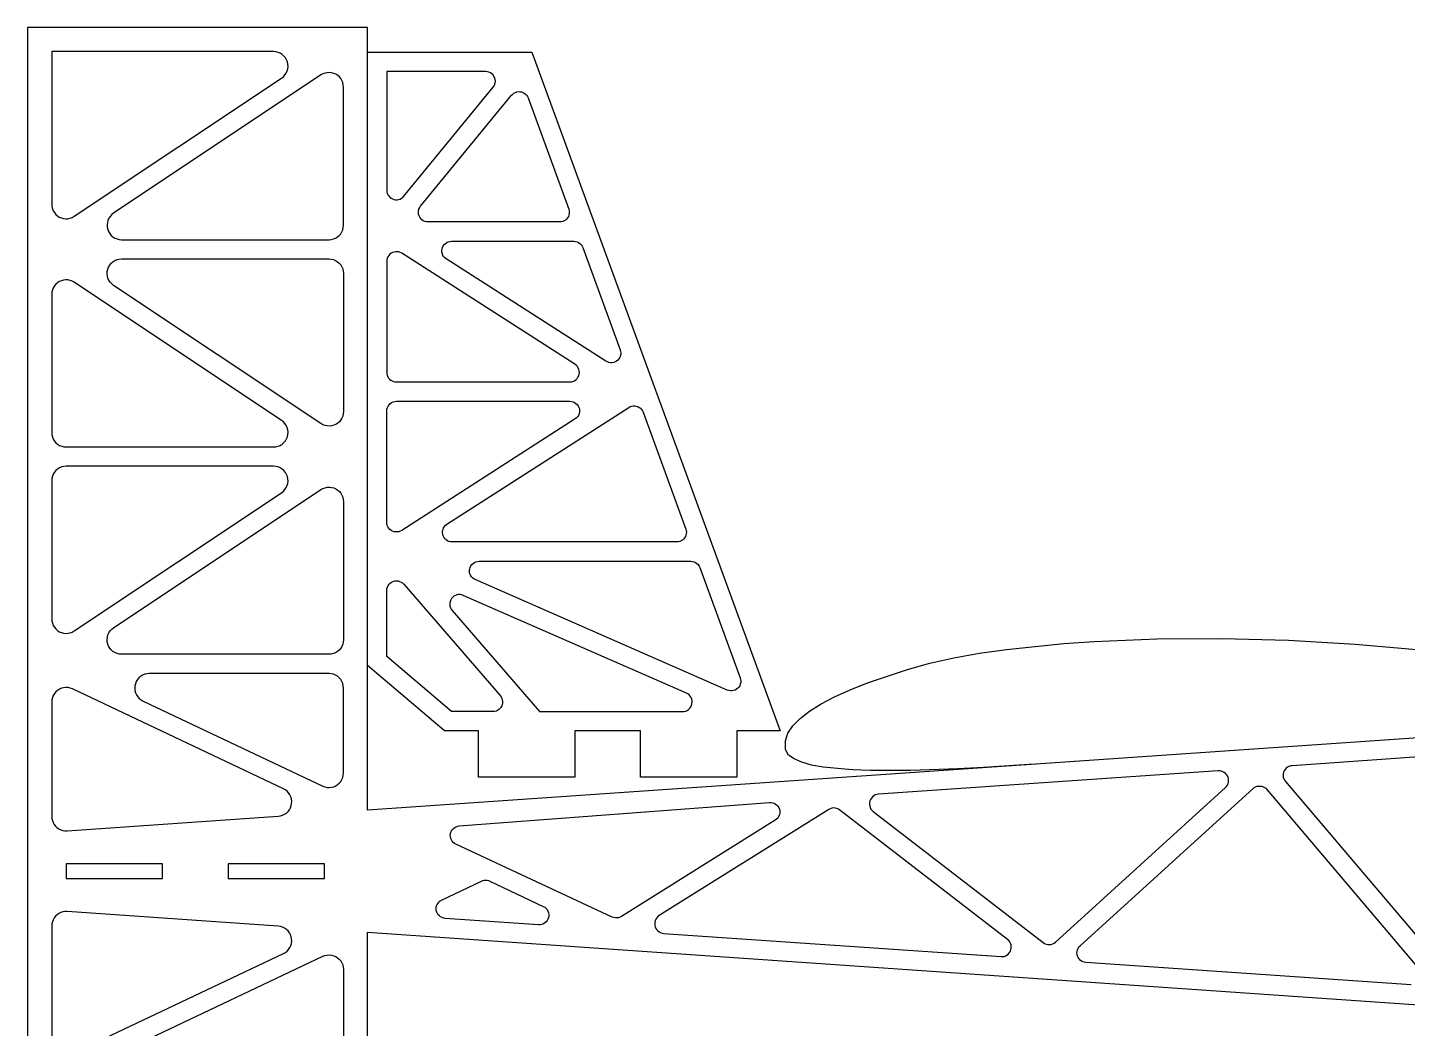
# Model space of a CAD drawing. Header units: millimetres. Extents: x 13 to 476, y 24 to 408.
# Drawn here: x 12.7 to 299, y 200.2 to 408 of the extents above; entities that cross this region are included whole.
import ezdxf

# ---------------------------------------------------------------- set-up
doc = ezdxf.new("R2010")
doc.units = ezdxf.units.MM
doc.header["$MEASUREMENT"] = 0
doc.layers.add('0.35 finer', color=7, linetype='Continuous')

msp = doc.modelspace()

# ---------------------------------------------------------------- linework, layer by layer
at = {"layer": '0.35 finer'}
for p, q in [((83.22, 408.04), (12.66, 408.04)), ((12.66, 408.04), (12.66, 57.63)), ((83.22, 245.52), (83.22, 408.04)), ((17.66, 403.04), (17.66, 371.33)), ((63.71, 403.04), (17.66, 403.04)), ((64.18, 403), (63.71, 403.04)), ((64.65, 402.89), (64.18, 403)), ((65.09, 402.7), (64.65, 402.89)), ((65.49, 402.45), (65.09, 402.7)), ((65.85, 402.13), (65.49, 402.45)), ((66.16, 401.76), (65.85, 402.13)), ((66.4, 401.35), (66.16, 401.76)), ((66.58, 400.91), (66.4, 401.35)), ((83.22, 402.9, 0), (117.34, 402.9, 0)), ((117.34, 402.9, 0), (168.83, 261.98, 0)), ((73.55, 398.19), (30.51, 369.48)), ((65.75, 397.84), (66.07, 398.19)), ((66.07, 398.19), (66.33, 398.59)), ((66.33, 398.59), (66.53, 399.03)), ((66.53, 399.03), (66.66, 399.49)), ((66.68, 400.44), (66.58, 400.91)), ((66.66, 399.49), (66.71, 399.96)), ((66.71, 399.96), (66.68, 400.44)), ((73.95, 398.41), (73.55, 398.19)), ((74.39, 398.58), (73.95, 398.41)), ((74.84, 398.67), (74.39, 398.58)), ((75.3, 398.69), (74.84, 398.67)), ((75.76, 398.64), (75.3, 398.69)), ((76.21, 398.52), (75.76, 398.64)), ((76.63, 398.34), (76.21, 398.52)), ((77.02, 398.09), (76.63, 398.34)), ((77.37, 397.78), (77.02, 398.09)), ((87.22, 398.9, 0), (87.22, 374.28, 0)), ((107.74, 398.9, 0), (87.22, 398.9, 0)), ((108.08, 398.87, 0), (107.74, 398.9, 0)), ((108.42, 398.78, 0), (108.08, 398.87, 0)), ((108.73, 398.63, 0), (108.42, 398.78, 0)), ((109.02, 398.43, 0), (108.73, 398.63, 0)), ((109.26, 398.19, 0), (109.02, 398.43, 0)), ((109.46, 397.9, 0), (109.26, 398.19, 0)), ((22.33, 368.84), (65.37, 397.54)), ((65.37, 397.54), (65.75, 397.84)), ((77.66, 397.43), (77.37, 397.78)), ((77.9, 397.03), (77.66, 397.43)), ((78.07, 396.6), (77.9, 397.03)), ((78.18, 396.15), (78.07, 396.6)), ((78.22, 395.69), (78.18, 396.15)), ((78.22, 366.99), (78.22, 395.69)), ((90.76, 373.01, 0), (109.28, 395.63, 0)), ((109.28, 395.63, 0), (109.48, 395.91, 0)), ((109.61, 397.59, 0), (109.46, 397.9, 0)), ((109.48, 395.91, 0), (109.62, 396.23, 0)), ((109.7, 397.26, 0), (109.61, 397.59, 0)), ((109.62, 396.23, 0), (109.71, 396.57, 0)), ((109.74, 396.91, 0), (109.7, 397.26, 0)), ((109.71, 396.57, 0), (109.74, 396.91, 0)), ((94.23, 370.93, 0), (113.12, 394, 0)), ((113.12, 394, 0), (113.34, 394.23, 0)), ((113.34, 394.23, 0), (113.6, 394.43, 0)), ((113.6, 394.43, 0), (113.89, 394.57, 0)), ((113.89, 394.57, 0), (114.2, 394.68, 0)), ((114.2, 394.68, 0), (114.52, 394.73, 0)), ((114.52, 394.73, 0), (114.84, 394.72, 0)), ((114.84, 394.72, 0), (115.16, 394.67, 0)), ((115.16, 394.67, 0), (115.47, 394.57, 0)), ((115.47, 394.57, 0), (115.75, 394.41, 0)), ((115.75, 394.41, 0), (116.01, 394.22, 0)), ((116.01, 394.22, 0), (116.23, 393.98, 0)), ((116.23, 393.98, 0), (116.41, 393.71, 0)), ((116.41, 393.71, 0), (116.54, 393.42, 0)), ((116.54, 393.42, 0), (124.97, 370.35, 0)), ((87.22, 374.28, 0), (87.24, 373.95, 0)), ((87.24, 373.95, 0), (87.32, 373.63, 0)), ((87.32, 373.63, 0), (87.45, 373.33, 0)), ((87.45, 373.33, 0), (87.63, 373.06, 0)), ((87.63, 373.06, 0), (87.85, 372.82, 0)), ((87.85, 372.82, 0), (88.11, 372.61, 0)), ((88.11, 372.61, 0), (88.39, 372.46, 0)), ((88.39, 372.46, 0), (88.7, 372.35, 0)), ((88.7, 372.35, 0), (89.02, 372.29, 0)), ((89.02, 372.29, 0), (89.35, 372.28, 0)), ((89.35, 372.28, 0), (89.67, 372.33, 0)), ((89.67, 372.33, 0), (89.98, 372.43, 0)), ((89.98, 372.43, 0), (90.27, 372.58, 0)), ((90.27, 372.58, 0), (90.54, 372.78, 0)), ((90.54, 372.78, 0), (90.76, 373.01, 0)), ((17.66, 371.33), (17.7, 370.87)), ((17.7, 370.87), (17.8, 370.42)), ((17.8, 370.42), (17.98, 369.99)), ((17.98, 369.99), (18.22, 369.6)), ((18.22, 369.6), (18.51, 369.24)), ((30.51, 369.48), (30.13, 369.19)), ((93.78, 369.65, 0), (93.81, 370, 0)), ((93.81, 369.3, 0), (93.78, 369.65, 0)), ((93.81, 370, 0), (93.89, 370.33, 0)), ((93.89, 370.33, 0), (94.04, 370.65, 0)), ((94.04, 370.65, 0), (94.23, 370.93, 0)), ((124.97, 370.35, 0), (125.06, 370.04, 0)), ((125.06, 370.04, 0), (125.09, 369.73, 0)), ((125.09, 369.73, 0), (125.08, 369.41, 0)), ((18.51, 369.24), (18.86, 368.93)), ((18.86, 368.93), (19.25, 368.69)), ((19.25, 368.69), (19.67, 368.5)), ((19.67, 368.5), (20.12, 368.38)), ((20.12, 368.38), (20.58, 368.33)), ((20.58, 368.33), (21.04, 368.35)), ((21.04, 368.35), (21.49, 368.45)), ((21.49, 368.45), (21.92, 368.61)), ((21.92, 368.61), (22.33, 368.84)), ((29.22, 367.54), (29.17, 367.06)), ((29.17, 367.06), (29.2, 366.58)), ((29.2, 366.58), (29.3, 366.12)), ((29.35, 368), (29.22, 367.54)), ((29.54, 368.43), (29.35, 368)), ((29.81, 368.83), (29.54, 368.43)), ((30.13, 369.19), (29.81, 368.83)), ((78.18, 366.52), (78.22, 366.99)), ((93.9, 368.97, 0), (93.81, 369.3, 0)), ((94.05, 368.66, 0), (93.9, 368.97, 0)), ((94.25, 368.37, 0), (94.05, 368.66, 0)), ((94.5, 368.13, 0), (94.25, 368.37, 0)), ((94.78, 367.93, 0), (94.5, 368.13, 0)), ((95.1, 367.79, 0), (94.78, 367.93, 0)), ((95.43, 367.7, 0), (95.1, 367.79, 0)), ((95.78, 367.67, 0), (95.43, 367.7, 0)), ((123.09, 367.67, 0), (95.78, 367.67, 0)), ((123.41, 367.69, 0), (123.09, 367.67, 0)), ((123.72, 367.77, 0), (123.41, 367.69, 0)), ((124.02, 367.89, 0), (123.72, 367.77, 0)), ((124.29, 368.06, 0), (124.02, 367.89, 0)), ((124.53, 368.27, 0), (124.29, 368.06, 0)), ((124.73, 368.52, 0), (124.53, 368.27, 0)), ((124.9, 368.8, 0), (124.73, 368.52, 0)), ((125.01, 369.09, 0), (124.9, 368.8, 0)), ((125.08, 369.41, 0), (125.01, 369.09, 0)), ((29.3, 366.12), (29.48, 365.67)), ((29.48, 365.67), (29.72, 365.26)), ((29.72, 365.26), (30.02, 364.89)), ((30.02, 364.89), (30.38, 364.58)), ((30.38, 364.58), (30.79, 364.32)), ((30.79, 364.32), (31.23, 364.14)), ((31.23, 364.14), (31.7, 364.02)), ((31.7, 364.02), (32.17, 363.99)), ((32.17, 363.99), (75.22, 363.99)), ((75.22, 363.99), (75.69, 364.02)), ((75.69, 364.02), (76.14, 364.13)), ((76.14, 364.13), (76.58, 364.31)), ((76.58, 364.31), (76.98, 364.56)), ((76.98, 364.56), (77.34, 364.87)), ((77.34, 364.87), (77.64, 365.22)), ((77.64, 365.22), (77.89, 365.62)), ((77.89, 365.62), (78.07, 366.06)), ((78.07, 366.06), (78.18, 366.52)), ((87.86, 360.95, 0), (87.63, 360.71, 0)), ((88.12, 361.16, 0), (87.86, 360.95, 0)), ((88.4, 361.32, 0), (88.12, 361.16, 0)), ((88.71, 361.42, 0), (88.4, 361.32, 0)), ((89.04, 361.48, 0), (88.71, 361.42, 0)), ((89.37, 361.48, 0), (89.04, 361.48, 0)), ((89.69, 361.43, 0), (89.37, 361.48, 0)), ((90, 361.33, 0), (89.69, 361.43, 0)), ((90.3, 361.17, 0), (90, 361.33, 0)), ((126.26, 338.12, 0), (90.3, 361.17, 0)), ((98.64, 361.72, 0), (98.68, 362.06, 0)), ((98.66, 361.38, 0), (98.64, 361.72, 0)), ((98.74, 361.05, 0), (98.66, 361.38, 0)), ((98.68, 362.06, 0), (98.78, 362.39, 0)), ((98.87, 360.73, 0), (98.74, 361.05, 0)), ((98.78, 362.39, 0), (98.93, 362.7, 0)), ((98.93, 362.7, 0), (99.13, 362.98, 0)), ((99.13, 362.98, 0), (99.38, 363.21, 0)), ((99.38, 363.21, 0), (99.66, 363.41, 0)), ((99.66, 363.41, 0), (99.97, 363.55, 0)), ((99.97, 363.55, 0), (100.3, 363.64, 0)), ((100.3, 363.64, 0), (100.64, 363.67, 0)), ((100.64, 363.67, 0), (126.02, 363.67, 0)), ((126.02, 363.67, 0), (126.37, 363.64, 0)), ((126.37, 363.64, 0), (126.7, 363.55, 0)), ((126.7, 363.55, 0), (127.02, 363.4, 0)), ((127.02, 363.4, 0), (127.3, 363.2, 0)), ((127.3, 363.2, 0), (127.55, 362.95, 0)), ((127.55, 362.95, 0), (127.75, 362.67, 0)), ((127.75, 362.67, 0), (127.9, 362.35, 0)), ((127.9, 362.35, 0), (135.66, 341.11, 0)), ((29.3, 357.86), (29.48, 358.3)), ((29.48, 358.3), (29.72, 358.71)), ((29.72, 358.71), (30.02, 359.08)), ((30.02, 359.08), (30.38, 359.4)), ((30.38, 359.4), (30.79, 359.65)), ((30.79, 359.65), (31.23, 359.84)), ((31.23, 359.84), (31.7, 359.95)), ((31.7, 359.95), (32.17, 359.99)), ((32.17, 359.99), (75.22, 359.99)), ((75.22, 359.99), (75.69, 359.95)), ((75.69, 359.95), (76.14, 359.84)), ((76.14, 359.84), (76.58, 359.66)), ((76.58, 359.66), (76.98, 359.41)), ((76.98, 359.41), (77.34, 359.11)), ((77.34, 359.11), (77.64, 358.75)), ((77.64, 358.75), (77.89, 358.35)), ((77.89, 358.35), (78.07, 357.91)), ((87.24, 359.82, 0), (87.22, 359.49, 0)), ((87.22, 359.49, 0), (87.22, 336.44, 0)), ((87.32, 360.13, 0), (87.24, 359.82, 0)), ((87.46, 360.44, 0), (87.32, 360.13, 0)), ((87.63, 360.71, 0), (87.46, 360.44, 0)), ((99.06, 360.44, 0), (98.87, 360.73, 0)), ((99.29, 360.19, 0), (99.06, 360.44, 0)), ((99.56, 359.98, 0), (99.29, 360.19, 0)), ((132.7, 338.74, 0), (99.56, 359.98, 0)), ((19.25, 355.29), (18.86, 355.04)), ((19.67, 355.47), (19.25, 355.29)), ((20.12, 355.59), (19.67, 355.47)), ((20.58, 355.64), (20.12, 355.59)), ((21.04, 355.62), (20.58, 355.64)), ((21.49, 355.53), (21.04, 355.62)), ((21.92, 355.36), (21.49, 355.53)), ((22.33, 355.14), (21.92, 355.36)), ((65.37, 326.43), (22.33, 355.14)), ((29.17, 356.91), (29.2, 357.39)), ((29.22, 356.44), (29.17, 356.91)), ((29.2, 357.39), (29.3, 357.86)), ((29.35, 355.97), (29.22, 356.44)), ((29.54, 355.54), (29.35, 355.97)), ((29.81, 355.14), (29.54, 355.54)), ((30.13, 354.79), (29.81, 355.14)), ((78.07, 357.91), (78.18, 357.46)), ((78.18, 357.46), (78.22, 356.99)), ((78.22, 356.99), (78.22, 328.28)), ((17.7, 353.1), (17.66, 352.64)), ((17.66, 352.64), (17.66, 323.94)), ((17.8, 353.55), (17.7, 353.1)), ((17.98, 353.98), (17.8, 353.55)), ((18.22, 354.38), (17.98, 353.98)), ((18.51, 354.73), (18.22, 354.38)), ((18.86, 355.04), (18.51, 354.73)), ((30.51, 354.49), (30.13, 354.79)), ((73.55, 325.78), (30.51, 354.49)), ((135.66, 341.11, 0), (135.75, 340.79, 0)), ((135.75, 340.79, 0), (135.78, 340.46, 0)), ((126.53, 337.91, 0), (126.26, 338.12, 0)), ((132.99, 338.59, 0), (132.7, 338.74, 0)), ((133.31, 338.48, 0), (132.99, 338.59, 0)), ((133.64, 338.43, 0), (133.31, 338.48, 0)), ((133.97, 338.43, 0), (133.64, 338.43, 0)), ((134.3, 338.49, 0), (133.97, 338.43, 0)), ((134.61, 338.6, 0), (134.3, 338.49, 0)), ((134.9, 338.77, 0), (134.61, 338.6, 0)), ((135.16, 338.97, 0), (134.9, 338.77, 0)), ((135.38, 339.22, 0), (135.16, 338.97, 0)), ((135.55, 339.5, 0), (135.38, 339.22, 0)), ((135.68, 339.81, 0), (135.55, 339.5, 0)), ((135.76, 340.13, 0), (135.68, 339.81, 0)), ((135.78, 340.46, 0), (135.76, 340.13, 0)), ((87.22, 336.44, 0), (87.24, 336.12, 0)), ((87.24, 336.12, 0), (87.31, 335.82, 0)), ((87.31, 335.82, 0), (87.43, 335.53, 0)), ((87.43, 335.53, 0), (87.6, 335.26, 0)), ((87.6, 335.26, 0), (87.8, 335.02, 0)), ((126.44, 334.89, 0), (126.69, 335.13, 0)), ((126.76, 337.66, 0), (126.53, 337.91, 0)), ((126.69, 335.13, 0), (126.89, 335.41, 0)), ((126.94, 337.37, 0), (126.76, 337.66, 0)), ((126.89, 335.41, 0), (127.04, 335.71, 0)), ((127.08, 337.06, 0), (126.94, 337.37, 0)), ((127.04, 335.71, 0), (127.14, 336.04, 0)), ((127.16, 336.72, 0), (127.08, 337.06, 0)), ((127.14, 336.04, 0), (127.18, 336.38, 0)), ((127.18, 336.38, 0), (127.16, 336.72, 0)), ((87.8, 335.02, 0), (88.04, 334.82, 0)), ((88.04, 334.82, 0), (88.31, 334.66, 0)), ((88.31, 334.66, 0), (88.6, 334.54, 0)), ((88.6, 334.54, 0), (88.9, 334.46, 0)), ((88.9, 334.46, 0), (89.22, 334.44, 0)), ((89.22, 334.44, 0), (125.18, 334.44, 0)), ((125.18, 334.44, 0), (125.52, 334.47, 0)), ((125.52, 334.47, 0), (125.85, 334.55, 0)), ((125.85, 334.55, 0), (126.16, 334.7, 0)), ((126.16, 334.7, 0), (126.44, 334.89, 0)), ((87.34, 329.12, 0), (87.48, 329.44, 0)), ((87.48, 329.44, 0), (87.68, 329.72, 0)), ((87.68, 329.72, 0), (87.93, 329.97, 0)), ((87.93, 329.97, 0), (88.22, 330.17, 0)), ((88.22, 330.17, 0), (88.53, 330.32, 0)), ((88.53, 330.32, 0), (88.87, 330.41, 0)), ((88.87, 330.41, 0), (89.22, 330.44, 0)), ((89.22, 330.44, 0), (125.22, 330.44, 0)), ((125.22, 330.44, 0), (125.56, 330.41, 0)), ((125.56, 330.41, 0), (125.89, 330.32, 0)), ((125.89, 330.32, 0), (126.2, 330.18, 0)), ((126.2, 330.18, 0), (126.48, 329.99, 0)), ((126.48, 329.99, 0), (126.73, 329.75, 0)), ((126.73, 329.75, 0), (126.93, 329.47, 0)), ((126.93, 329.47, 0), (127.08, 329.16, 0)), ((137.72, 329.31, 0), (138.03, 329.42, 0)), ((138.03, 329.42, 0), (138.35, 329.47, 0)), ((138.35, 329.47, 0), (138.67, 329.47, 0)), ((138.67, 329.47, 0), (138.99, 329.42, 0)), ((138.99, 329.42, 0), (139.3, 329.31, 0)), ((77.66, 326.54), (77.37, 326.19)), ((77.9, 326.94), (77.66, 326.54)), ((78.07, 327.37), (77.9, 326.94)), ((78.18, 327.82), (78.07, 327.37)), ((78.22, 328.28), (78.18, 327.82)), ((87.22, 328.44, 0), (87.25, 328.78, 0)), ((87.22, 305.28, 0), (87.22, 328.44, 0)), ((87.25, 328.78, 0), (87.34, 329.12, 0)), ((126.3, 326.76, 0), (90.3, 303.6, 0)), ((99.7, 304.89, 0), (137.43, 329.16, 0)), ((126.57, 326.96, 0), (126.3, 326.76, 0)), ((126.8, 327.22, 0), (126.57, 326.96, 0)), ((126.99, 327.5, 0), (126.8, 327.22, 0)), ((127.12, 327.82, 0), (126.99, 327.5, 0)), ((127.08, 329.16, 0), (127.18, 328.83, 0)), ((127.2, 328.15, 0), (127.12, 327.82, 0)), ((127.18, 328.83, 0), (127.22, 328.49, 0)), ((127.22, 328.49, 0), (127.2, 328.15, 0)), ((137.43, 329.16, 0), (137.72, 329.31, 0)), ((139.3, 329.31, 0), (139.59, 329.16, 0)), ((139.59, 329.16, 0), (139.85, 328.97, 0)), ((139.85, 328.97, 0), (140.07, 328.73, 0)), ((140.07, 328.73, 0), (140.25, 328.46, 0)), ((140.25, 328.46, 0), (140.39, 328.16, 0)), ((140.39, 328.16, 0), (149.26, 303.89, 0)), ((17.66, 323.94), (17.7, 323.47)), ((65.75, 326.14), (65.37, 326.43)), ((66.07, 325.78), (65.75, 326.14)), ((66.33, 325.38), (66.07, 325.78)), ((66.53, 324.95), (66.33, 325.38)), ((66.66, 324.49), (66.53, 324.95)), ((66.71, 324.01), (66.66, 324.49)), ((66.68, 323.53), (66.71, 324.01)), ((73.95, 325.56), (73.55, 325.78)), ((74.39, 325.4), (73.95, 325.56)), ((74.84, 325.3), (74.39, 325.4)), ((75.3, 325.28), (74.84, 325.3)), ((75.76, 325.33), (75.3, 325.28)), ((76.21, 325.45), (75.76, 325.33)), ((76.63, 325.63), (76.21, 325.45)), ((77.02, 325.88), (76.63, 325.63)), ((77.37, 326.19), (77.02, 325.88)), ((17.7, 323.47), (17.81, 323.01)), ((17.81, 323.01), (17.99, 322.57)), ((17.99, 322.57), (18.24, 322.17)), ((18.24, 322.17), (18.54, 321.81)), ((18.54, 321.81), (18.9, 321.51)), ((18.9, 321.51), (19.3, 321.26)), ((19.3, 321.26), (19.74, 321.08)), ((19.74, 321.08), (20.19, 320.97)), ((20.19, 320.97), (20.66, 320.94)), ((20.66, 320.94), (63.71, 320.94)), ((63.71, 320.94), (64.18, 320.97)), ((64.18, 320.97), (64.65, 321.09)), ((64.65, 321.09), (65.09, 321.27)), ((65.09, 321.27), (65.49, 321.53)), ((65.49, 321.53), (65.85, 321.84)), ((65.85, 321.84), (66.16, 322.21)), ((66.16, 322.21), (66.4, 322.62)), ((66.4, 322.62), (66.58, 323.07)), ((66.58, 323.07), (66.68, 323.53)), ((17.99, 315.3), (17.81, 314.86)), ((18.24, 315.7), (17.99, 315.3)), ((18.54, 316.06), (18.24, 315.7)), ((18.9, 316.36), (18.54, 316.06)), ((19.3, 316.61), (18.9, 316.36)), ((19.74, 316.79), (19.3, 316.61)), ((20.19, 316.9), (19.74, 316.79)), ((20.66, 316.94), (20.19, 316.9)), ((63.71, 316.94), (20.66, 316.94)), ((64.18, 316.9), (63.71, 316.94)), ((64.65, 316.78), (64.18, 316.9)), ((65.09, 316.6), (64.65, 316.78)), ((65.49, 316.34), (65.09, 316.6)), ((65.85, 316.03), (65.49, 316.34)), ((66.16, 315.66), (65.85, 316.03)), ((66.4, 315.25), (66.16, 315.66)), ((66.58, 314.81), (66.4, 315.25)), ((17.7, 314.4), (17.66, 313.94)), ((17.66, 313.94), (17.66, 285.23)), ((17.81, 314.86), (17.7, 314.4)), ((66.07, 312.09), (66.33, 312.49)), ((66.33, 312.49), (66.53, 312.92)), ((66.53, 312.92), (66.66, 313.38)), ((66.68, 314.34), (66.58, 314.81)), ((66.66, 313.38), (66.71, 313.86)), ((66.71, 313.86), (66.68, 314.34)), ((73.55, 312.09), (73.95, 312.31)), ((73.95, 312.31), (74.39, 312.47)), ((74.39, 312.47), (74.84, 312.57)), ((74.84, 312.57), (75.3, 312.59)), ((75.3, 312.59), (75.76, 312.54)), ((75.76, 312.54), (76.21, 312.42)), ((76.21, 312.42), (76.63, 312.24)), ((76.63, 312.24), (77.02, 311.99)), ((22.33, 282.73), (65.37, 311.44)), ((30.51, 283.38), (73.55, 312.09)), ((65.37, 311.44), (65.75, 311.74)), ((65.75, 311.74), (66.07, 312.09)), ((77.02, 311.99), (77.37, 311.68)), ((77.37, 311.68), (77.66, 311.33)), ((77.66, 311.33), (77.9, 310.93)), ((77.9, 310.93), (78.07, 310.5)), ((78.07, 310.5), (78.18, 310.05)), ((78.18, 310.05), (78.22, 309.59)), ((78.22, 309.59), (78.22, 280.88)), ((87.24, 304.95, 0), (87.22, 305.28, 0)), ((87.32, 304.63, 0), (87.24, 304.95, 0)), ((87.46, 304.33, 0), (87.32, 304.63, 0)), ((87.63, 304.06, 0), (87.46, 304.33, 0)), ((87.86, 303.81, 0), (87.63, 304.06, 0)), ((88.12, 303.61, 0), (87.86, 303.81, 0)), ((88.41, 303.45, 0), (88.12, 303.61, 0)), ((90.3, 303.6, 0), (90.01, 303.44, 0)), ((98.8, 303.49, 0), (98.88, 303.83, 0)), ((98.88, 303.83, 0), (99.01, 304.14, 0)), ((99.01, 304.14, 0), (99.2, 304.43, 0)), ((99.2, 304.43, 0), (99.43, 304.68, 0)), ((99.43, 304.68, 0), (99.7, 304.89, 0)), ((149.26, 303.89, 0), (149.34, 303.59, 0)), ((149.34, 303.59, 0), (149.38, 303.27, 0)), ((88.72, 303.34, 0), (88.41, 303.45, 0)), ((89.04, 303.29, 0), (88.72, 303.34, 0)), ((89.37, 303.29, 0), (89.04, 303.29, 0)), ((89.7, 303.34, 0), (89.37, 303.29, 0)), ((90.01, 303.44, 0), (89.7, 303.34, 0)), ((98.78, 303.15, 0), (98.8, 303.49, 0)), ((98.82, 302.81, 0), (98.78, 303.15, 0)), ((98.92, 302.48, 0), (98.82, 302.81, 0)), ((99.07, 302.18, 0), (98.92, 302.48, 0)), ((99.27, 301.9, 0), (99.07, 302.18, 0)), ((99.52, 301.66, 0), (99.27, 301.9, 0)), ((99.8, 301.47, 0), (99.52, 301.66, 0)), ((100.11, 301.32, 0), (99.8, 301.47, 0)), ((100.44, 301.24, 0), (100.11, 301.32, 0)), ((100.78, 301.21, 0), (100.44, 301.24, 0)), ((147.38, 301.21, 0), (100.78, 301.21, 0)), ((147.7, 301.23, 0), (147.38, 301.21, 0)), ((148.01, 301.31, 0), (147.7, 301.23, 0)), ((148.3, 301.43, 0), (148.01, 301.31, 0)), ((148.58, 301.6, 0), (148.3, 301.43, 0)), ((148.82, 301.82, 0), (148.58, 301.6, 0)), ((149.02, 302.06, 0), (148.82, 301.82, 0)), ((149.18, 302.34, 0), (149.02, 302.06, 0)), ((149.3, 302.64, 0), (149.18, 302.34, 0)), ((149.36, 302.95, 0), (149.3, 302.64, 0)), ((149.38, 303.27, 0), (149.36, 302.95, 0)), ((104.38, 295.28, 0), (104.42, 295.62, 0)), ((104.4, 294.94, 0), (104.38, 295.28, 0)), ((104.42, 295.62, 0), (104.52, 295.94, 0)), ((104.52, 295.94, 0), (104.67, 296.25, 0)), ((104.67, 296.25, 0), (104.87, 296.52, 0)), ((104.87, 296.52, 0), (105.12, 296.76, 0)), ((105.12, 296.76, 0), (105.4, 296.95, 0)), ((105.4, 296.95, 0), (105.71, 297.09, 0)), ((105.71, 297.09, 0), (106.04, 297.18, 0)), ((106.04, 297.18, 0), (106.38, 297.21, 0)), ((106.38, 297.21, 0), (150.3, 297.21, 0)), ((150.3, 297.21, 0), (150.65, 297.18, 0)), ((150.65, 297.18, 0), (150.99, 297.09, 0)), ((150.99, 297.09, 0), (151.3, 296.94, 0)), ((151.3, 296.94, 0), (151.59, 296.74, 0)), ((151.59, 296.74, 0), (151.83, 296.5, 0)), ((151.83, 296.5, 0), (152.03, 296.21, 0)), ((152.03, 296.21, 0), (152.18, 295.89, 0)), ((152.18, 295.89, 0), (160.56, 272.98, 0)), ((87.34, 291.82, 0), (87.48, 292.14, 0)), ((87.48, 292.14, 0), (87.68, 292.42, 0)), ((87.68, 292.42, 0), (87.92, 292.67, 0)), ((87.92, 292.67, 0), (88.21, 292.87, 0)), ((88.21, 292.87, 0), (88.52, 293.02, 0)), ((88.52, 293.02, 0), (88.85, 293.11, 0)), ((88.85, 293.11, 0), (89.2, 293.14, 0)), ((89.2, 293.14, 0), (89.54, 293.12, 0)), ((89.54, 293.12, 0), (89.88, 293.03, 0)), ((89.88, 293.03, 0), (90.19, 292.89, 0)), ((90.19, 292.89, 0), (90.48, 292.69, 0)), ((90.48, 292.69, 0), (90.73, 292.45, 0)), ((90.73, 292.45, 0), (110.75, 269.29, 0)), ((104.47, 294.61, 0), (104.4, 294.94, 0)), ((104.6, 294.29, 0), (104.47, 294.61, 0)), ((104.78, 294, 0), (104.6, 294.29, 0)), ((105.01, 293.75, 0), (104.78, 294, 0)), ((105.28, 293.54, 0), (105.01, 293.75, 0)), ((105.58, 293.38, 0), (105.28, 293.54, 0)), ((157.88, 270.46, 0), (105.58, 293.38, 0)), ((87.22, 291.14, 0), (87.25, 291.49, 0)), ((87.22, 277.39, 0), (87.22, 291.14, 0)), ((87.25, 291.49, 0), (87.34, 291.82, 0)), ((100.66, 289.46, 0), (100.49, 289.17, 0)), ((100.88, 289.71, 0), (100.66, 289.46, 0)), ((101.15, 289.93, 0), (100.88, 289.71, 0)), ((101.44, 290.09, 0), (101.15, 289.93, 0)), ((101.76, 290.21, 0), (101.44, 290.09, 0)), ((102.09, 290.27, 0), (101.76, 290.21, 0)), ((102.42, 290.27, 0), (102.09, 290.27, 0)), ((102.76, 290.21, 0), (102.42, 290.27, 0)), ((103.07, 290.11, 0), (102.76, 290.21, 0)), ((149.39, 269.81, 0), (103.07, 290.11, 0)), ((100.29, 288.53, 0), (100.27, 288.2, 0)), ((100.27, 288.2, 0), (100.31, 287.86, 0)), ((100.36, 288.86, 0), (100.29, 288.53, 0)), ((100.31, 287.86, 0), (100.41, 287.54, 0)), ((100.49, 289.17, 0), (100.36, 288.86, 0)), ((100.41, 287.54, 0), (100.56, 287.24, 0)), ((100.56, 287.24, 0), (100.76, 286.97, 0)), ((100.76, 286.97, 0), (118.9, 265.98, 0)), ((17.66, 285.23), (17.7, 284.77)), ((17.7, 284.77), (17.8, 284.32)), ((17.8, 284.32), (17.98, 283.89)), ((17.98, 283.89), (18.22, 283.49)), ((18.22, 283.49), (18.51, 283.14)), ((18.51, 283.14), (18.86, 282.83)), ((18.86, 282.83), (19.25, 282.58)), ((19.25, 282.58), (19.67, 282.4)), ((19.67, 282.4), (20.12, 282.28)), ((20.12, 282.28), (20.58, 282.23)), ((20.58, 282.23), (21.04, 282.25)), ((21.04, 282.25), (21.49, 282.35)), ((21.49, 282.35), (21.92, 282.51)), ((21.92, 282.51), (22.33, 282.73)), ((29.17, 280.96), (29.22, 281.44)), ((29.2, 280.48), (29.17, 280.96)), ((29.22, 281.44), (29.35, 281.9)), ((29.35, 281.9), (29.54, 282.33)), ((29.54, 282.33), (29.81, 282.73)), ((29.81, 282.73), (30.13, 283.08)), ((30.13, 283.08), (30.51, 283.38)), ((78.22, 280.88), (78.18, 280.42)), ((234, 280.57), (247.05, 281.11)), ((247.05, 281.11), (260.59, 281.19)), ((260.59, 281.19), (274.37, 280.8)), ((274.37, 280.8), (288.17, 279.97)), ((29.3, 280.01), (29.2, 280.48)), ((29.48, 279.57), (29.3, 280.01)), ((29.72, 279.16), (29.48, 279.57)), ((30.02, 278.79), (29.72, 279.16)), ((30.38, 278.48), (30.02, 278.79)), ((30.79, 278.22), (30.38, 278.48)), ((31.23, 278.04), (30.79, 278.22)), ((31.7, 277.92), (31.23, 278.04)), ((32.17, 277.88), (31.7, 277.92)), ((75.22, 277.88), (32.17, 277.88)), ((75.69, 277.92), (75.22, 277.88)), ((76.14, 278.03), (75.69, 277.92)), ((76.58, 278.21), (76.14, 278.03)), ((76.98, 278.46), (76.58, 278.21)), ((77.34, 278.76), (76.98, 278.46)), ((77.64, 279.12), (77.34, 278.76)), ((77.89, 279.52), (77.64, 279.12)), ((78.07, 279.96), (77.89, 279.52)), ((78.18, 280.42), (78.07, 279.96)), ((204.93, 277.15), (210.23, 278.11)), ((210.23, 278.11), (215.82, 278.91)), ((215.82, 278.91), (227.73, 280.13)), ((227.73, 280.13), (234, 280.57)), ((288.17, 279.97), (301.75, 278.78)), ((99.17, 261.98, 0), (83.22, 275.54, 0)), ((100.64, 265.98, 0), (87.22, 277.39, 0)), ((195.25, 274.75), (199.94, 276.02)), ((199.94, 276.02), (204.93, 277.15)), ((35.21, 272.21), (35.04, 271.77)), ((35.46, 272.62), (35.21, 272.21)), ((35.76, 272.99), (35.46, 272.62)), ((36.12, 273.3), (35.76, 272.99)), ((36.53, 273.55), (36.12, 273.3)), ((36.97, 273.73), (36.53, 273.55)), ((37.43, 273.85), (36.97, 273.73)), ((37.9, 273.88), (37.43, 273.85)), ((75.22, 273.88), (37.9, 273.88)), ((75.69, 273.85), (75.22, 273.88)), ((76.14, 273.74), (75.69, 273.85)), ((76.58, 273.56), (76.14, 273.74)), ((76.98, 273.31), (76.58, 273.56)), ((77.34, 273.01), (76.98, 273.31)), ((77.64, 272.65), (77.34, 273.01)), ((77.89, 272.25), (77.64, 272.65)), ((78.07, 271.81), (77.89, 272.25)), ((160.56, 272.98, 0), (160.64, 272.66, 0)), ((160.64, 272.66, 0), (160.68, 272.32, 0)), ((160.68, 272.32, 0), (160.66, 271.99, 0)), ((186.95, 271.94), (195.25, 274.75)), ((17.98, 269.33), (17.81, 268.9)), ((18.22, 269.73), (17.98, 269.33)), ((18.52, 270.08), (18.22, 269.73)), ((18.87, 270.39), (18.52, 270.08)), ((19.26, 270.64), (18.87, 270.39)), ((19.69, 270.82), (19.26, 270.64)), ((20.13, 270.94), (19.69, 270.82)), ((20.6, 270.98), (20.13, 270.94)), ((21.06, 270.96), (20.6, 270.98)), ((21.51, 270.86), (21.06, 270.96)), ((21.95, 270.7), (21.51, 270.86)), ((65.76, 249.95), (21.95, 270.7)), ((34.93, 271.31), (34.9, 270.83)), ((34.9, 270.83), (34.95, 270.36)), ((35.04, 271.77), (34.93, 271.31)), ((34.95, 270.36), (35.07, 269.9)), ((35.07, 269.9), (35.26, 269.46)), ((35.26, 269.46), (35.52, 269.06)), ((78.18, 271.35), (78.07, 271.81)), ((78.22, 270.88), (78.18, 271.35)), ((78.22, 253.21), (78.22, 270.88)), ((110.75, 269.29, 0), (110.95, 269.02, 0)), ((149.69, 269.65, 0), (149.39, 269.81, 0)), ((149.95, 269.44, 0), (149.69, 269.65, 0)), ((150.18, 269.18, 0), (149.95, 269.44, 0)), ((158.19, 270.35, 0), (157.88, 270.46, 0)), ((158.52, 270.3, 0), (158.19, 270.35, 0)), ((158.85, 270.3, 0), (158.52, 270.3, 0)), ((159.18, 270.35, 0), (158.85, 270.3, 0)), ((159.49, 270.46, 0), (159.18, 270.35, 0)), ((159.79, 270.63, 0), (159.49, 270.46, 0)), ((160.05, 270.83, 0), (159.79, 270.63, 0)), ((160.27, 271.08, 0), (160.05, 270.83, 0)), ((160.45, 271.36, 0), (160.27, 271.08, 0)), ((160.58, 271.67, 0), (160.45, 271.36, 0)), ((160.66, 271.99, 0), (160.58, 271.67, 0)), ((180.15, 269.05), (183.35, 270.5)), ((183.35, 270.5), (186.95, 271.94)), ((17.7, 268.45), (17.66, 267.98)), ((17.66, 267.98), (17.66, 244.21)), ((17.81, 268.9), (17.7, 268.45)), ((35.52, 269.06), (35.84, 268.71)), ((35.84, 268.71), (36.21, 268.41)), ((36.21, 268.41), (36.62, 268.17)), ((36.62, 268.17), (73.93, 250.5)), ((110.45, 266.39, 0), (110.18, 266.21, 0)), ((110.7, 266.61, 0), (110.45, 266.39, 0)), ((110.9, 266.86, 0), (110.7, 266.61, 0)), ((111.06, 267.15, 0), (110.9, 266.86, 0)), ((110.95, 269.02, 0), (111.09, 268.73, 0)), ((111.17, 267.45, 0), (111.06, 267.15, 0)), ((111.09, 268.73, 0), (111.19, 268.42, 0)), ((111.23, 267.77, 0), (111.17, 267.45, 0)), ((111.19, 268.42, 0), (111.24, 268.1, 0)), ((111.24, 268.1, 0), (111.23, 267.77, 0)), ((149.56, 266.24, 0), (149.84, 266.43, 0)), ((149.84, 266.43, 0), (150.09, 266.66, 0)), ((150.09, 266.66, 0), (150.29, 266.94, 0)), ((150.36, 268.89, 0), (150.18, 269.18, 0)), ((150.29, 266.94, 0), (150.44, 267.24, 0)), ((150.49, 268.58, 0), (150.36, 268.89, 0)), ((150.44, 267.24, 0), (150.54, 267.57, 0)), ((150.57, 268.25, 0), (150.49, 268.58, 0)), ((150.54, 267.57, 0), (150.58, 267.91, 0)), ((150.58, 267.91, 0), (150.57, 268.25, 0)), ((174.97, 266.07), (177.35, 267.58)), ((177.35, 267.58), (180.15, 269.05)), ((356.39, 264.36), (83.22, 245.52)), ((109.24, 265.98, 0), (100.64, 265.98, 0)), ((109.57, 266.01, 0), (109.24, 265.98, 0)), ((109.88, 266.08, 0), (109.57, 266.01, 0)), ((110.18, 266.21, 0), (109.88, 266.08, 0)), ((118.9, 265.98, 0), (148.58, 265.98, 0)), ((148.58, 265.98, 0), (148.92, 266.01, 0)), ((148.92, 266.01, 0), (149.25, 266.09, 0)), ((149.25, 266.09, 0), (149.56, 266.24, 0)), ((171.5, 262.99), (173.02, 264.53)), ((173.02, 264.53), (174.97, 266.07)), ((106.26, 261.98, 0), (99.17, 261.98, 0)), ((106.26, 252.39, 0), (106.26, 261.98, 0)), ((126.26, 261.98, 0), (126.26, 252.39, 0)), ((139.88, 261.98, 0), (126.26, 261.98, 0)), ((139.88, 252.39, 0), (139.88, 261.98, 0)), ((159.88, 261.98, 0), (159.88, 252.39, 0)), ((168.83, 261.98, 0), (159.88, 261.98, 0)), ((169.98, 259.92), (170.43, 261.49)), ((170.43, 261.49), (171.5, 262.99)), ((169.94, 258.1), (169.98, 259.92)), ((170.58, 256.96), (169.94, 258.1)), ((171.73, 256.16), (170.58, 256.96)), ((173.33, 255.46), (171.73, 256.16)), ((175.35, 254.88), (173.33, 255.46)), ((177.8, 254.43), (175.35, 254.88)), ((221.6, 255.07), (211.05, 254.34)), ((307.9, 257.01), (275.11, 254.75)), ((77.9, 251.87), (78.07, 252.3)), ((78.07, 252.3), (78.18, 252.75)), ((78.18, 252.75), (78.22, 253.21)), ((126.26, 252.39, 0), (106.26, 252.39, 0)), ((159.88, 252.39, 0), (139.88, 252.39, 0)), ((182.29, 254), (177.8, 254.43)), ((183.92, 253.89), (182.29, 254)), ((187.57, 253.78), (183.92, 253.89)), ((191.59, 253.74), (187.57, 253.78)), ((259.78, 253.67), (189.25, 248.83)), ((195.97, 253.78), (191.59, 253.74)), ((205.72, 254.08), (195.97, 253.78)), ((211.05, 254.34), (205.72, 254.08)), ((260.1, 253.67), (259.78, 253.67)), ((260.43, 253.61), (260.1, 253.67)), ((260.74, 253.5), (260.43, 253.61)), ((261.03, 253.34), (260.74, 253.5)), ((261.28, 253.13), (261.03, 253.34)), ((261.5, 252.89), (261.28, 253.13)), ((261.68, 252.61), (261.5, 252.89)), ((261.81, 252.31), (261.68, 252.61)), ((261.89, 251.99), (261.81, 252.31)), ((273.27, 253.04), (273.25, 252.71)), ((273.25, 252.71), (273.28, 252.37)), ((273.34, 253.37), (273.27, 253.04)), ((273.28, 252.37), (273.38, 252.04)), ((273.48, 253.69), (273.34, 253.37)), ((273.38, 252.04), (273.52, 251.74)), ((273.66, 253.97), (273.48, 253.69)), ((273.89, 254.22), (273.66, 253.97)), ((274.15, 254.43), (273.89, 254.22)), ((274.45, 254.59), (274.15, 254.43)), ((274.77, 254.7), (274.45, 254.59)), ((275.11, 254.75), (274.77, 254.7)), ((66.16, 249.72), (65.76, 249.95)), ((66.52, 249.43), (66.16, 249.72)), ((66.84, 249.09), (66.52, 249.43)), ((73.93, 250.5), (74.37, 250.34)), ((74.37, 250.34), (74.82, 250.24)), ((74.82, 250.24), (75.28, 250.22)), ((75.28, 250.22), (75.74, 250.26)), ((75.74, 250.26), (76.19, 250.38)), ((76.19, 250.38), (76.62, 250.56)), ((76.62, 250.56), (77.01, 250.81)), ((77.01, 250.81), (77.36, 251.12)), ((77.36, 251.12), (77.66, 251.47)), ((77.66, 251.47), (77.9, 251.87)), ((226.01, 218.12), (261.27, 250.2)), ((231.1, 217.34), (267, 250)), ((261.27, 250.2), (261.49, 250.44)), ((261.49, 250.44), (261.67, 250.71)), ((261.67, 250.71), (261.8, 251.02)), ((261.8, 251.02), (261.89, 251.33)), ((261.92, 251.66), (261.89, 251.99)), ((261.89, 251.33), (261.92, 251.66)), ((267, 250), (267.25, 250.2)), ((267.25, 250.2), (267.53, 250.35)), ((267.53, 250.35), (267.84, 250.46)), ((267.84, 250.46), (268.15, 250.52)), ((268.15, 250.52), (268.47, 250.52)), ((268.47, 250.52), (268.79, 250.47)), ((268.79, 250.47), (269.1, 250.38)), ((269.1, 250.38), (269.38, 250.23)), ((269.38, 250.23), (269.64, 250.05)), ((269.64, 250.05), (269.87, 249.82)), ((269.87, 249.82), (301.5, 212.52)), ((273.52, 251.74), (273.72, 251.46)), ((273.72, 251.46), (306.51, 212.79)), ((67.1, 248.7), (66.84, 249.09)), ((67.29, 248.28), (67.1, 248.7)), ((67.22, 246.02), (67.37, 246.45)), ((67.42, 247.83), (67.29, 248.28)), ((67.37, 246.45), (67.46, 246.91)), ((67.47, 247.37), (67.42, 247.83)), ((67.46, 246.91), (67.47, 247.37)), ((102.23, 242.24), (166.64, 247.11)), ((166.64, 247.11), (166.97, 247.11)), ((166.97, 247.11), (167.3, 247.05)), ((167.3, 247.05), (167.61, 246.94)), ((167.61, 246.94), (167.9, 246.78)), ((167.9, 246.78), (168.16, 246.58)), ((168.16, 246.58), (168.38, 246.33)), ((168.38, 246.33), (168.56, 246.05)), ((187.4, 247.07), (187.39, 246.73)), ((187.39, 246.73), (187.43, 246.39)), ((187.47, 247.41), (187.4, 247.07)), ((187.43, 246.39), (187.54, 246.06)), ((187.6, 247.73), (187.47, 247.41)), ((187.78, 248.02), (187.6, 247.73)), ((188.01, 248.28), (187.78, 248.02)), ((188.28, 248.5), (188.01, 248.28)), ((188.58, 248.66), (188.28, 248.5)), ((188.9, 248.77), (188.58, 248.66)), ((189.25, 248.83), (188.9, 248.77)), ((17.66, 244.21), (17.7, 243.77)), ((17.7, 243.77), (17.8, 243.33)), ((20.87, 241.22), (64.68, 244.24)), ((64.68, 244.24), (65.14, 244.31)), ((65.14, 244.31), (65.58, 244.45)), ((65.58, 244.45), (66, 244.65)), ((66, 244.65), (66.38, 244.92)), ((66.38, 244.92), (66.72, 245.24)), ((66.72, 245.24), (67, 245.61)), ((67, 245.61), (67.22, 246.02)), ((167.85, 243.42), (135.92, 223.42)), ((178.95, 245.65), (143.75, 223.61)), ((168.12, 243.62), (167.85, 243.42)), ((168.35, 243.86), (168.12, 243.62)), ((168.53, 244.14), (168.35, 243.86)), ((168.67, 244.44), (168.53, 244.14)), ((168.56, 246.05), (168.69, 245.74)), ((168.76, 244.76), (168.67, 244.44)), ((168.69, 245.74), (168.77, 245.42)), ((168.79, 245.09), (168.76, 244.76)), ((168.77, 245.42), (168.79, 245.09)), ((179.26, 245.81), (178.95, 245.65)), ((179.59, 245.92), (179.26, 245.81)), ((179.93, 245.96), (179.59, 245.92)), ((180.28, 245.94), (179.93, 245.96)), ((180.62, 245.86), (180.28, 245.94)), ((180.94, 245.73), (180.62, 245.86)), ((181.23, 245.54), (180.94, 245.73)), ((216.06, 218.66), (181.23, 245.54)), ((187.54, 246.06), (187.7, 245.75)), ((187.7, 245.75), (187.91, 245.48)), ((187.91, 245.48), (188.16, 245.25)), ((188.16, 245.25), (223.44, 218.02)), ((17.8, 243.33), (17.96, 242.92)), ((17.96, 242.92), (18.18, 242.53)), ((18.18, 242.53), (18.46, 242.18)), ((18.46, 242.18), (18.79, 241.87)), ((18.79, 241.87), (19.15, 241.62)), ((19.15, 241.62), (19.56, 241.43)), ((19.56, 241.43), (19.98, 241.29)), ((19.98, 241.29), (20.42, 241.22)), ((20.42, 241.22), (20.87, 241.22)), ((100.39, 240.27), (100.42, 240.6)), ((100.42, 240.6), (100.5, 240.92)), ((100.5, 240.92), (100.64, 241.22)), ((100.64, 241.22), (100.82, 241.49)), ((100.82, 241.49), (101.05, 241.73)), ((101.05, 241.73), (101.31, 241.93)), ((101.31, 241.93), (101.6, 242.08)), ((101.6, 242.08), (101.91, 242.19)), ((101.91, 242.19), (102.23, 242.24)), ((100.41, 239.95), (100.39, 240.27)), ((100.48, 239.63), (100.41, 239.95)), ((100.61, 239.32), (100.48, 239.63)), ((100.78, 239.05), (100.61, 239.32)), ((101, 238.8), (100.78, 239.05)), ((101.26, 238.59), (101, 238.8)), ((101.54, 238.43), (101.26, 238.59)), ((134.01, 223.3), (101.54, 238.43)), ((20.64, 234.33), (20.64, 231.33)), ((40.64, 234.33), (20.64, 234.33)), ((40.64, 231.33), (40.64, 234.33)), ((54.26, 234.33), (54.26, 231.33)), ((74.26, 234.33), (54.26, 234.33)), ((74.26, 231.33), (74.26, 234.33)), ((20.64, 231.33), (40.64, 231.33)), ((54.26, 231.33), (74.26, 231.33)), ((98.6, 226.85), (106.88, 230.77)), ((106.88, 230.77), (107.16, 230.87)), ((107.16, 230.87), (107.45, 230.94)), ((107.45, 230.94), (107.74, 230.96)), ((107.74, 230.96), (108.03, 230.94)), ((108.03, 230.94), (108.32, 230.87)), ((108.32, 230.87), (108.6, 230.77)), ((108.6, 230.77), (119.7, 225.51)), ((97.85, 226.23), (98.07, 226.47)), ((98.07, 226.47), (98.32, 226.68)), ((98.32, 226.68), (98.6, 226.85)), ((18.46, 223.49), (18.18, 223.14)), ((18.79, 223.79), (18.46, 223.49)), ((19.15, 224.05), (18.79, 223.79)), ((19.56, 224.24), (19.15, 224.05)), ((19.98, 224.37), (19.56, 224.24)), ((20.42, 224.44), (19.98, 224.37)), ((20.87, 224.45), (20.42, 224.44)), ((64.68, 221.42), (20.87, 224.45)), ((97.46, 225), (97.48, 225.32)), ((97.49, 224.67), (97.46, 225)), ((97.48, 225.32), (97.55, 225.64)), ((97.58, 224.35), (97.49, 224.67)), ((97.55, 225.64), (97.68, 225.95)), ((97.72, 224.05), (97.58, 224.35)), ((97.68, 225.95), (97.85, 226.23)), ((97.9, 223.78), (97.72, 224.05)), ((98.13, 223.55), (97.9, 223.78)), ((98.39, 223.35), (98.13, 223.55)), ((119.7, 225.51), (120, 225.34)), ((120, 225.34), (120.26, 225.11)), ((120.26, 225.11), (120.48, 224.85)), ((120.48, 224.85), (120.65, 224.55)), ((120.65, 224.55), (120.77, 224.22)), ((120.77, 224.22), (120.83, 223.88)), ((120.84, 223.54), (120.78, 223.2)), ((120.83, 223.88), (120.84, 223.54)), ((135.92, 223.42), (135.62, 223.27)), ((143.48, 223.41), (143.25, 223.16)), ((143.75, 223.61), (143.48, 223.41)), ((17.7, 221.9), (17.66, 221.45)), ((17.66, 221.45), (17.66, 197.68)), ((17.8, 222.33), (17.7, 221.9)), ((17.96, 222.75), (17.8, 222.33)), ((18.18, 223.14), (17.96, 222.75)), ((65.14, 221.36), (64.68, 221.42)), ((65.58, 221.22), (65.14, 221.36)), ((66, 221.01), (65.58, 221.22)), ((66.38, 220.75), (66, 221.01)), ((66.72, 220.43), (66.38, 220.75)), ((98.69, 223.2), (98.39, 223.35)), ((99, 223.09), (98.69, 223.2)), ((99.32, 223.04), (99, 223.09)), ((118.7, 221.71), (99.32, 223.04)), ((119.05, 221.71), (118.7, 221.71)), ((119.39, 221.78), (119.05, 221.71)), ((119.71, 221.9), (119.39, 221.78)), ((120.01, 222.08), (119.71, 221.9)), ((120.27, 222.3), (120.01, 222.08)), ((120.49, 222.57), (120.27, 222.3)), ((120.66, 222.87), (120.49, 222.57)), ((120.78, 223.2), (120.66, 222.87)), ((134.32, 223.19), (134.01, 223.3)), ((134.65, 223.13), (134.32, 223.19)), ((134.98, 223.12), (134.65, 223.13)), ((135.31, 223.17), (134.98, 223.12)), ((135.62, 223.27), (135.31, 223.17)), ((142.84, 222.26), (142.81, 221.92)), ((142.81, 221.92), (142.84, 221.59)), ((142.92, 222.58), (142.84, 222.26)), ((142.84, 221.59), (142.92, 221.27)), ((143.06, 222.89), (142.92, 222.58)), ((142.92, 221.27), (143.05, 220.96)), ((143.05, 220.96), (143.23, 220.68)), ((143.25, 223.16), (143.06, 222.89)), ((143.23, 220.68), (143.46, 220.43)), ((67, 220.06), (66.72, 220.43)), ((67.22, 219.65), (67, 220.06)), ((67.37, 219.21), (67.22, 219.65)), ((67.29, 217.39), (67.42, 217.83)), ((67.46, 218.76), (67.37, 219.21)), ((67.42, 217.83), (67.47, 218.3)), ((67.47, 218.3), (67.46, 218.76)), ((83.22, 57.63), (83.22, 220.15)), ((83.22, 220.15), (356.39, 201.3)), ((143.46, 220.43), (143.73, 220.23)), ((143.73, 220.23), (144.02, 220.07)), ((144.02, 220.07), (144.34, 219.97)), ((144.34, 219.97), (144.67, 219.92)), ((144.67, 219.92), (214.7, 215.09)), ((216.31, 218.43), (216.06, 218.66)), ((216.51, 218.17), (216.31, 218.43)), ((216.67, 217.86), (216.51, 218.17)), ((216.78, 217.54), (216.67, 217.86)), ((223.44, 218.02), (223.73, 217.83)), ((223.73, 217.83), (224.06, 217.69)), ((224.06, 217.69), (224.4, 217.62)), ((224.74, 217.6), (225.09, 217.64)), ((225.09, 217.64), (225.42, 217.75)), ((225.42, 217.75), (225.73, 217.91)), ((225.73, 217.91), (226.01, 218.12)), ((21.95, 194.97), (65.76, 215.72)), ((36.62, 197.49), (73.93, 215.16)), ((65.76, 215.72), (66.16, 215.95)), ((66.16, 215.95), (66.52, 216.24)), ((66.52, 216.24), (66.84, 216.58)), ((66.84, 216.58), (67.1, 216.97)), ((67.1, 216.97), (67.29, 217.39)), ((73.93, 215.16), (74.37, 215.33)), ((74.37, 215.33), (74.82, 215.43)), ((74.82, 215.43), (75.28, 215.45)), ((75.28, 215.45), (75.74, 215.41)), ((75.74, 215.41), (76.19, 215.29)), ((76.19, 215.29), (76.62, 215.1)), ((76.62, 215.1), (77.01, 214.86)), ((77.01, 214.86), (77.36, 214.55)), ((214.7, 215.09), (215.04, 215.09)), ((215.04, 215.09), (215.37, 215.15)), ((215.37, 215.15), (215.69, 215.27)), ((215.69, 215.27), (215.98, 215.44)), ((215.98, 215.44), (216.24, 215.66)), ((216.24, 215.66), (216.46, 215.92)), ((216.46, 215.92), (216.64, 216.21)), ((216.64, 216.21), (216.76, 216.53)), ((216.76, 216.53), (216.82, 216.87)), ((216.83, 217.21), (216.78, 217.54)), ((216.82, 216.87), (216.83, 217.21)), ((224.4, 217.62), (224.74, 217.6)), ((230.45, 215.86), (230.47, 216.19)), ((230.48, 215.53), (230.45, 215.86)), ((230.47, 216.19), (230.56, 216.52)), ((230.56, 215.21), (230.48, 215.53)), ((230.56, 216.52), (230.69, 216.82)), ((230.69, 214.9), (230.56, 215.21)), ((230.69, 216.82), (230.87, 217.1)), ((230.88, 214.63), (230.69, 214.9)), ((230.87, 217.1), (231.1, 217.34)), ((77.36, 214.55), (77.66, 214.19)), ((77.66, 214.19), (77.9, 213.8)), ((77.9, 213.8), (78.07, 213.37)), ((78.07, 213.37), (78.18, 212.92)), ((78.18, 212.92), (78.22, 212.45)), ((78.22, 212.45), (78.22, 194.78)), ((231.1, 214.38), (230.88, 214.63)), ((231.37, 214.18), (231.1, 214.38)), ((231.66, 214.03), (231.37, 214.18)), ((231.98, 213.92), (231.66, 214.03)), ((232.31, 213.87), (231.98, 213.92)), ((299.84, 209.23), (232.31, 213.87))]:
    msp.add_line(p, q, dxfattribs=at)

doc.saveas('drawing.dxf')
